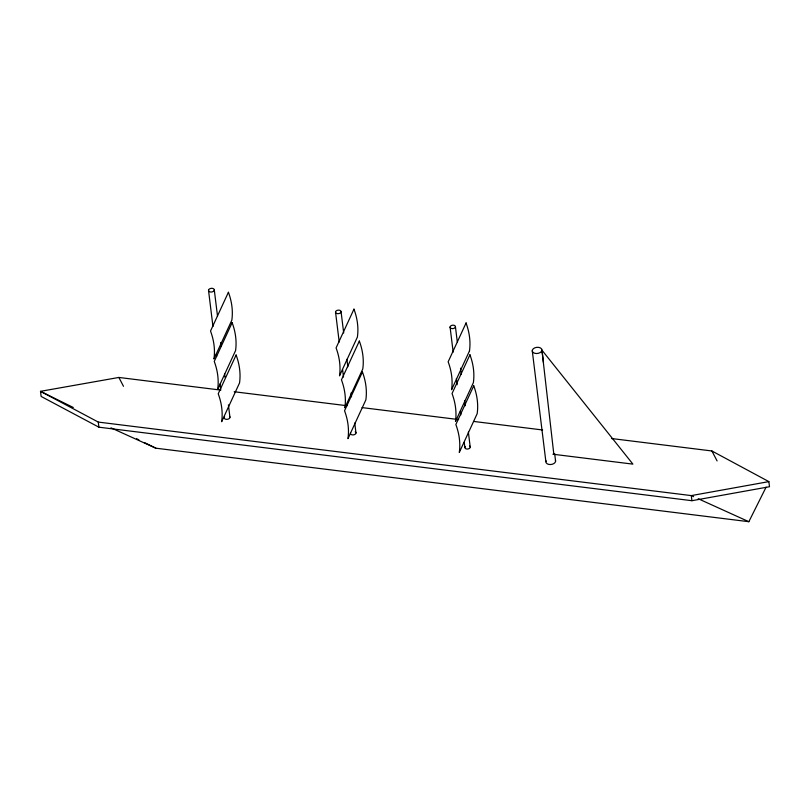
<?xml version="1.0" encoding="UTF-8"?>
<svg xmlns="http://www.w3.org/2000/svg" width="810" height="810" viewBox="0 0 810 810"><rect width="100%" height="100%" fill="white"/><g stroke="black" fill="none" stroke-linecap="round" stroke-linejoin="round"><path stroke-width="1.21" d="M466.135 322.846L448.153 361.807A88.766 63.727 24.8 0 1 451.585 389.731L469.557 350.77M110.94 427.822L155.834 448.183L748.845 521.701L766.088 487.185M768.872 481.616L691.294 495.599L98.273 422.081L40.5 391.331L41.128 396.444L98.901 427.194L691.922 500.701L769.5 486.729L768.872 481.616L711.889 450.967L611.59 438.534M220.421 390.045L118.868 377.45L40.5 391.331L73.295 407.491M234.211 391.746L347.044 405.739M362.09 407.602L458.632 419.57M473.678 421.433L542.629 429.978M552.906 454.218L632.914 464.13L541.951 350.163A4.88 3.098 -7 0 0 534.833 347.824A4.88 3.098 -7 0 0 534.529 353.231A4.88 3.098 -7 0 0 541.951 350.163L543.49 362.637M693.593 496.641L691.294 495.599L691.922 500.701M698.2 498.727L748.845 521.701M136.606 438.706L138.874 439.83M144.524 442.614L155.834 448.183M711.889 450.967L717.083 460.91M118.868 377.45L123.484 386.299M554.668 453.681L555.589 461.163M532.251 350.649L545.879 461.649M455.443 326.774A2.693 1.711 -7 0 1 451.342 328.475A2.693 1.711 -7 0 1 451.504 325.478A2.693 1.711 -7 0 1 455.443 326.774L457.285 341.83M460.515 368.165L461.285 374.433M464.525 400.778L465.142 405.79M468.372 432.125L470.225 447.181M450.076 327.048L453.165 352.127M456.394 378.462L457.164 384.74M460.394 411.075L460.86 414.841M464.251 442.432L464.859 447.444M341.081 311.759A2.794 1.772 -7 0 1 336.839 313.521A2.794 1.772 -7 0 1 337 310.422A2.794 1.772 -7 0 1 341.081 311.759L343.693 333.011M346.913 359.255L347.834 366.758M351.054 393.002L351.52 396.758M354.74 423.002L355.965 432.996M335.532 312.042L339.218 342.033M342.589 369.532L343.511 377.035M214.306 290.02A2.906 1.853 -7 0 1 209.871 291.853A2.906 1.853 -7 0 1 210.053 288.623A2.906 1.853 -7 0 1 214.306 290.02L217.525 316.244M220.745 342.458L221.201 346.204M224.572 373.663L225.038 377.409M228.41 404.868L229.939 417.352M208.514 290.314L212.959 326.511M216.331 353.98L216.635 356.481M220.006 383.94L220.776 390.177M98.273 422.081L98.901 427.194M541.951 350.163L553.837 454.329M229.605 416.441A2.906 1.853 -7 0 1 226.942 419.367A2.906 1.853 -7 0 1 224.583 416.694M355.225 431.781A2.794 1.772 -7 0 1 353.818 434.828A2.794 1.772 -7 0 1 350.538 432.813M469.506 445.996A2.693 1.711 -7 0 1 469.537 448.325A2.693 1.711 -7 0 1 465.932 448.801A2.693 1.711 -7 0 1 465.274 446.563M555.468 460.363A4.88 3.098 -7 0 1 550.557 464.535A4.88 3.098 -7 0 1 546.092 460.839M466.044 323.048A88.766 63.727 24.8 0 1 469.466 350.973M228.41 292.278L210.519 331.037A88.766 63.727 24.8 0 1 213.951 358.962L231.832 320.203A88.766 63.727 24.8 0 0 228.41 292.278M232.136 322.674L214.255 361.432A88.766 63.727 24.8 0 1 217.677 389.357L235.568 350.598A88.766 63.727 24.8 0 0 232.136 322.674M236.105 355.013L218.224 393.781A88.766 63.727 24.8 0 1 221.656 421.696L239.537 382.938A88.766 63.727 24.8 0 0 236.105 355.013M353.96 309.157L336.079 347.915A88.766 63.727 24.8 0 1 339.511 375.84L357.392 337.082A88.766 63.727 24.8 0 0 353.96 309.157M359.336 341.071L341.455 379.829A88.766 63.727 24.8 0 1 344.878 407.754L362.769 368.995A88.766 63.727 24.8 0 0 359.336 341.071M362.424 371.972L344.544 410.731A88.766 63.727 24.8 0 1 347.966 438.656L365.857 399.887A88.766 63.727 24.8 0 0 362.424 371.972M469.942 354.78L452.051 393.538A88.766 63.727 24.8 0 1 455.483 421.463L473.364 382.705A88.766 63.727 24.8 0 0 469.942 354.78M473.739 385.773L455.858 424.531A88.766 63.727 24.8 0 1 459.29 452.446L477.171 413.687A88.766 63.727 24.8 0 0 473.739 385.773"/></g></svg>
